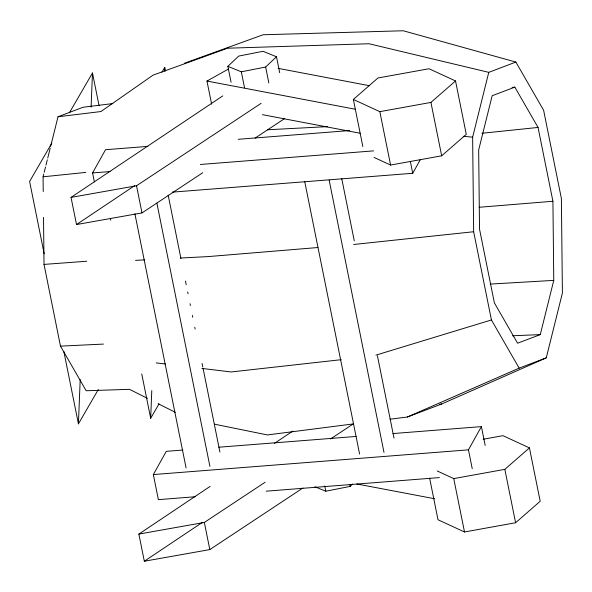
<?xml version="1.0" encoding="UTF-8"?>
<svg xmlns="http://www.w3.org/2000/svg" width="592" height="592" viewBox="0 0 592 592"><rect width="100%" height="100%" fill="white"/><g stroke="black" fill="none" stroke-linecap="round" stroke-linejoin="round"><path stroke-width="0.89" d="M98.302 389.543L78.425 423.85L80.201 379.524M91.109 107.13L92.478 72.964L69.36 112.85M158.996 403.922L150.671 418.285L151.781 390.579M164.576 71.092L164.724 67.399L161.949 72.187M43.238 191.556L43.075 176.801L43.749 174.107M44.193 172.316L45.532 166.944M45.976 165.146L47.316 159.773M47.76 157.983L50.209 148.126M50.66 146.335L58.016 116.765L83.132 107.233L112.857 103.563M546.275 357.849L519.162 368.135L491.427 319.961L473.652 231.738L472.638 137.159L488.763 72.35L515.876 62.064L543.611 110.238L561.386 198.461L562.4 293.04L546.275 357.849L441.61 404.018L407.4 416.997L390.01 419.225M514.84 87.142L492.159 95.749L478.669 149.968L479.52 229.104L494.387 302.912L517.593 343.212L540.274 334.613L553.764 280.386L552.921 201.258L538.047 127.443L514.84 87.142L512.087 87.468M94.38 181.885L92.574 172.931L105.524 149.709L147.904 146.379M195.242 496.747L158.382 499.641L153.335 474.569L166.278 451.341L182.869 450.038M172.257 192.148L412.735 173.278L420.327 159.662M472.231 468.649L468.45 449.839L481.392 426.617L392.94 433.559M51.793 143.168L29.6 181.463L44.178 253.813M231.072 82.273L227.861 66.334L238.717 56.077L263.026 51.297L276.486 56.773L279.698 72.72M227.861 66.334L241.321 71.81L265.638 67.029L276.486 56.773M314.87 486.757L325.807 491.205L350.116 486.424L352.669 484.012M362.829 146.498L353.35 99.449L377.955 77.989L429.045 68.746L455.529 80.963L466.281 134.354L441.676 155.814L390.587 165.05L374.033 157.413M353.35 99.449L379.835 111.666L430.924 102.423L455.529 80.963M437.192 470.958L453.746 478.595L504.835 469.352L529.44 447.892L502.956 435.675L483.235 439.242M429.629 478.136L438.013 519.761L464.505 531.979L515.595 522.736L540.193 501.283L529.44 447.892M202.76 172.716L141.991 212.913L76.509 224.553L71.04 197.402L222.74 95.919M76.509 224.553L134.739 185.599M302.889 488.015L209.812 549.591L144.33 561.231L138.861 534.08L210.108 486.409M274.466 443.356L292.855 431.057M144.33 561.231L202.553 522.277M71.04 197.402L136.523 185.762L261.139 103.326M255.071 138.114L284.301 118.777M138.861 534.08L204.344 522.44L265.112 482.236M330.499 438.983L353.572 423.717M211.618 104.148L206.963 81.052L228.445 69.042M407.4 416.997L519.162 368.135M184.593 63.174L263.092 34.765L403.248 30.769L515.876 62.064M375.92 355.133L491.427 319.961M353.409 423.916L267.399 434.942L214.445 424.168M439.782 404.247L441.61 404.018M58.016 116.765L100.914 111.548L153.084 75.125L227.646 48.211L369.038 43.749L488.763 72.35M341.207 359.684L231.132 371.961L201.879 368.424M353.631 244.489L473.652 231.738M481.947 133.274L538.047 127.443M43.075 176.801L85.773 172.413M479.172 207.274L552.921 201.258M317.889 247.53L207.896 256.61L180.412 258.038M238.199 139.298L349.687 130.551M92.574 172.931L110.082 171.554M200.377 164.472L373.596 150.879M218.803 447.219L356.088 436.452M153.335 474.569L468.45 449.839M266.185 491.182L439.405 477.589M43.512 217.375L44.023 264.409L86.728 261.235M490.146 284.086L553.764 280.386M267.473 129.774L327.457 126.636M135.524 260.362L144.685 259.888M44.023 264.409L60.48 346.135L103.415 344.085M512.613 335.775L540.274 334.613M463.455 136.301L472.638 137.159M156.177 362.889L165.316 363.999M278.151 68.361L369.519 85.729M206.963 81.052L355.318 109.246M262.456 114.67L360.151 133.237M356.85 483.975L434.646 498.76M147.475 398.349L129.463 389.321L86.18 390.757L60.48 346.135M158.123 403.685L175.313 412.306M430.924 102.423L441.676 155.814M504.835 469.352L515.595 522.736M481.392 426.617L485.181 445.421M410.389 161.638L412.735 173.278M379.835 111.666L390.587 165.05M453.746 478.595L464.505 531.979M341.702 178.458L354.282 240.877M377.422 355.762L394.006 438.08M329.145 180.116L383.993 452.406M304.747 181.722L359.596 454.012M265.638 67.029L268.849 82.976M349.761 484.656L350.116 486.424M241.321 71.81L244.533 87.749M324.734 485.891L325.807 491.205M164.724 67.399L165.449 71.018M168.172 195.145L180.923 258.475M185.481 281.089L186.214 284.708M187.671 291.945L188.034 293.75M190.039 303.703L190.402 305.509M192.407 315.462L192.77 317.268M194.775 327.221L195.138 329.034M202.064 363.407L202.79 367.025M203.16 368.831L219.921 452.059M156.887 203.145L209.908 466.385M136.523 185.762L141.991 212.913M204.344 522.44L209.812 549.591M134.887 213.749L186.088 467.946M92.478 72.964L99.034 105.524M110.408 218.404L110.771 220.217M141.747 373.966L150.671 418.285M63.847 351.493L78.425 423.85"/></g></svg>
